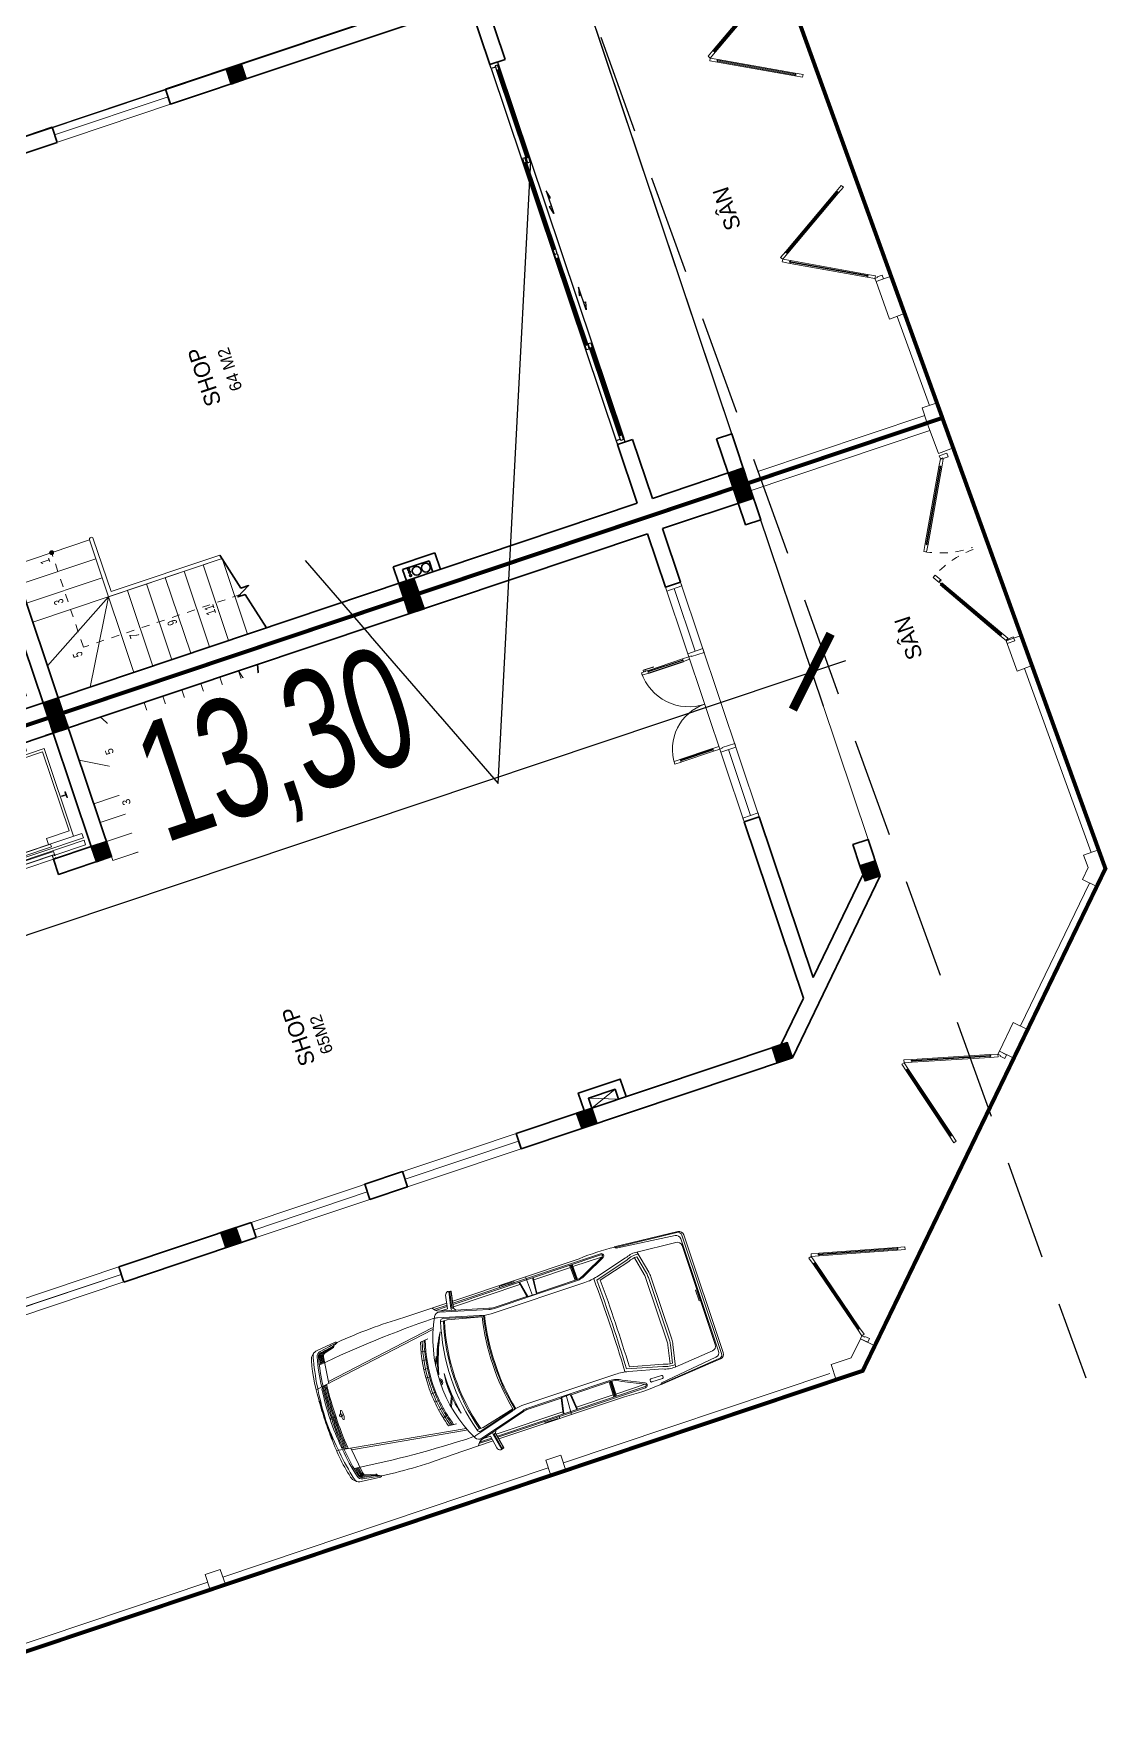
# Model space of a CAD drawing. Header units: metres. Extents: x 568336 to 569219, y 2065964 to 2066430.
# Drawn here: x 568587.7 to 568601.15, y 2066233.63 to 2066254.59 of the extents above; entities that cross this region are included whole.
import ezdxf

# ---------------------------------------------------------------- set-up
doc = ezdxf.new("R2010")
doc.units = ezdxf.units.M
for name, pattern in [('$AUDIT_BAD_LTYPE2', [0]), ('CENTER', [2, 1.25, -0.25, 0.25, -0.25]), ('HIDDEN', [0.375, 0.25, -0.125]), ('HIDDEN2', [0.1875, 0.125, -0.0625])]:
    doc.linetypes.add(name, pattern=pattern)
doc.layers.get('0').update_dxf_attribs({"linetype": 'CONTINUOUS'})
doc.layers.get('DEFPOINTS').update_dxf_attribs({"linetype": 'CONTINUOUS'})
doc.layers.add('-AREA', color=2, linetype='CONTINUOUS', plot=False)
for name, color, linetype, lineweight in [('-CENTER', 143, 'CENTER', 13), ('-CONCRETE', 1, 'CONTINUOUS', 35), ('-DOOR', 137, 'CONTINUOUS', 9), ('-FURNITURE', 46, 'CONTINUOUS', 9), ('-HATCH', 8, 'CONTINUOUS', 5), ('-KH', 143, 'CONTINUOUS', 13), ('-LINE1', 7, 'CONTINUOUS', 18), ('-LINE2', 252, 'CONTINUOUS', 9), ('-TEXT', 7, 'CONTINUOUS', 15), ('-WALL', 4, 'CONTINUOUS', 35), ('A-NoiThat', 39, 'CONTINUOUS', 13), ('EC-Thiet bi', 8, 'CONTINUOUS', 25), ('TEXT25', 2, 'CONTINUOUS', 13)]:
    doc.layers.add(name, color=color, linetype=linetype, lineweight=lineweight)
for name, color, linetype in [('-RANH GIOI LO DAT', 12, 'CONTINUOUS'), ('APOLIC', 7, 'CONTINUOUS'), ('RANHGIOI', 2, 'HIDDEN')]:
    doc.layers.add(name, color=color, linetype=linetype)
doc.styles.add('KTHUOC', font='', dxfattribs={"width": 0.8})
doc.styles.add('SVN_AVO_thuong', font='')
doc.styles.add('T1', font='', dxfattribs={"height": 200})
doc.styles.add('vnavanth', font='', dxfattribs={"width": 0.8})
doc.styles.get('KTHUOC').set_extended_font_data('.VnArial NarrowH')
doc.styles.get('SVN_AVO_thuong').set_extended_font_data('SVN-Avo')
doc.styles.get('T1').set_extended_font_data('VNgeometric Light')
doc.styles.get('vnavanth').set_extended_font_data('.VnAvantH')
doc.dimstyles.new('tien', dxfattribs={"dimscale": 0, "dimtxt": 1.5, "dimasz": 0.75, "dimexe": 0.45, "dimexo": 0, "dimgap": 0.25, "dimtad": 1, "dimzin": 1, "dimtxsty": 'KTHUOC', "dimblk1": 'ARCHTICK', "dimblk2": 'ARCHTICK', "dimsah": 1, "dimcen": 1, "dimdle": 0.45, "dimclrd": 37, "dimclre": 37, "dimclrt": 7, "dimaunit": 1, "dimadec": 0, "dimazin": 0, "dimtfac": 1, "dimtix": 1, "dimtofl": 0, "dimtmove": 2, "dimatfit": 3, "dimldrblk": 'ARCHTICK', "dimfxl": 1, "dimtfill": 1, "dimtolj": 1, "dimtzin": 1, "dimarcsym": 0})

# ---------------------------------------------------------------- blocks, each defined once
blk = doc.blocks.new('X-5M-DH-2-CORE$0$A$C75E80C28')
at = {"layer": '-LINE2', "linetype": 'Continuous', "ltscale": 2}
for p, q in [((-731, -149), (731, -149)), ((-731, -1305), (-731, -149)), ((-700, -179), (700, -179)), ((-700, -1225), (-700, -179)), ((-557, -112), (-560, -112)), ((-510, -22), (-510, -51)), ((-507, -22), (-510, -22)), ((-510, -109), (-510, -79)), ((-507, -22), (-507, -51)), ((-507, -109), (-507, -79)), ((-456, -57), (-501, -57)), ((-456, -60), (-501, -60)), ((-456, -70), (-501, -70)), ((-456, -73), (-501, -73)), ((-453, -63), (-453, -67)), ((-450, -63), (-450, -67)), ((450, -63), (450, -67)), ((453, -63), (453, -67)), ((456, -57), (501, -57)), ((456, -60), (501, -60)), ((456, -70), (501, -70)), ((456, -73), (501, -73)), ((457, -112), (460, -112)), ((507, -22), (510, -22)), ((507, -22), (507, -51)), ((507, -109), (507, -79)), ((510, -22), (510, -51)), ((510, -109), (510, -79)), ((700, -1225), (700, -179)), ((731, -1305), (731, -149)), ((-700, -1225), (-400, -1225)), ((-400, -1305), (-400, -1225)), ((700, -1225), (400, -1225)), ((400, -1305), (400, -1225)), ((840, -1305), (-840, -1305)), ((-840, -1365), (-840, -1305)), ((840, -1365), (-840, -1365)), ((840, -1395), (-840, -1395)), ((-840, -1395), (-840, -1455)), ((-840, -1455), (-435, -1455)), ((-435, -1450), (-435, -1460)), ((-435, -1450), (-400, -1450)), ((-435, -1460), (-425, -1460)), ((-433, -1452), (-433, -1458)), ((-433, -1452), (-402, -1452)), ((-433, -1458), (-425, -1458)), ((430, -1406), (-430, -1406)), ((-430, -1406), (-430, -1446)), ((430, -1446), (-430, -1446)), ((425, -1309), (-425, -1309)), ((-425, -1343), (-425, -1309)), ((425, -1343), (-425, -1343)), ((-425, -1458), (-425, -1460)), ((-402, -1452), (-402, -1498)), ((400, -1450), (-400, -1450)), ((-400, -1450), (-400, -1500)), ((0, -1309), (0, -1343)), ((0, -1406), (0, -1446)), ((400, -1450), (400, -1500)), ((435, -1450), (400, -1450)), ((402, -1452), (402, -1498)), ((433, -1452), (402, -1452)), ((425, -1343), (425, -1309)), ((433, -1458), (425, -1458)), ((425, -1458), (425, -1460)), ((435, -1460), (425, -1460)), ((430, -1406), (430, -1446)), ((433, -1452), (433, -1458)), ((435, -1450), (435, -1460)), ((840, -1455), (435, -1455)), ((840, -1365), (840, -1305)), ((840, -1395), (840, -1455)), ((-435, -1490), (-435, -1500)), ((-435, -1490), (-425, -1490)), ((-435, -1500), (-400, -1500)), ((-433, -1492), (-433, -1498)), ((-433, -1492), (-425, -1492)), ((-433, -1498), (-402, -1498)), ((-425, -1490), (-425, -1492)), ((435, -1500), (400, -1500)), ((433, -1498), (402, -1498)), ((425, -1490), (425, -1492)), ((435, -1490), (425, -1490)), ((433, -1492), (425, -1492)), ((433, -1492), (433, -1498)), ((435, -1490), (435, -1500))]:
    blk.add_line(p, q, dxfattribs=at)
for points in [[(-450, 0), (-450, -130), (450, -130), (450, 0)], [(-200, -29), (200, -29), (200, -101), (-200, -101)], [(-36, -584), (36, -584), (36, -984), (-36, -984)]]:
    blk.add_lwpolyline(points, close=True, dxfattribs=at)
for points in [[(-780, -789), (-751, -789, 0.414214), (-750, -788), (-750, -784), (-750, -780, 0.414214), (-751, -779), (-780, -779, -0.256978), (-784, -782), (-798, -782, -0.414214), (-801, -779), (-804, -749, 0.414214), (-807, -746), (-812, -746), (-812, -784), (-812, -821), (-807, -821, 0.414214), (-804, -818), (-801, -789, -0.414214), (-798, -786), (-784, -786, -0.256978), (-780, -789)], [(780, -789), (751, -789, -0.414214), (750, -788), (750, -784), (750, -780, -0.414214), (751, -779), (780, -779, 0.256978), (784, -782), (798, -782, 0.414214), (801, -779), (804, -749, -0.414214), (807, -746), (812, -746), (812, -784), (812, -821), (807, -821, -0.414214), (804, -818), (801, -789, 0.414214), (798, -786), (784, -786, 0.256978), (780, -789)]]:
    blk.add_lwpolyline(points, format="xyb", dxfattribs=at)
for centre, radius, start, end in [((-501, -51), 9.4, 180, 270), ((-501, -79), 9.4, 90, 180), ((-501, -51), 6.2, 180, 270), ((-501, -79), 6.2, 90, 180), ((-456, -63), 6.2, 0, 90), ((-456, -63), 3, 0, 90), ((-456, -67), 6.2, 270, 0), ((-456, -67), 3, 270, 0), ((456, -63), 6.2, 90, 180), ((456, -67), 6.2, 180, 270), ((456, -63), 3, 90, 180), ((456, -67), 3, 180, 270), ((501, -51), 6.2, 270, 0), ((501, -51), 9.4, 270, 0), ((501, -79), 9.4, 0, 90), ((501, -79), 6.2, 0, 90)]:
    blk.add_arc(centre, radius, start, end, dxfattribs=at)
blk = doc.blocks.new('A$C5C575821')
at = {"layer": '-CONCRETE'}
h = blk.add_hatch(color=256, dxfattribs=at)
h.dxf.hatch_style = 1
h.paths.add_polyline_path([(0, 200), (0, 0), (200, 0), (200, 200)])
blk.add_lwpolyline([(0, 0), (200, 0), (200, 200), (0, 200)], close=True, dxfattribs=at)
blk = doc.blocks.new('A$C3F71457E')
at = {"layer": '-CONCRETE'}
blk.add_lwpolyline([(0, -100), (0, 400), (-1500, 400), (-1500, -1400), (0, -1400), (0, -900), (200, -900), (200, -1600), (-1700, -1600), (-1700, 600), (200, 600), (200, -100), (0, -100)], dxfattribs=at)
at = {"layer": '-LINE1'}
blk.add_line((0, -900), (0, -100), dxfattribs=at)
at = {"layer": '-WALL'}
for p in [(-1700, 400), (0, 400), (-1700, -1600), (0, -1600)]:
    blk.add_blockref('A$C5C575821', p, dxfattribs=at)
at = {"color": 2, "rotation": 90}
blk.add_blockref('X-5M-DH-2-CORE$0$A$C75E80C28', (-1500, -500), dxfattribs=at)
blk = doc.blocks.new('*U31')
for points in [[(22, 564), (22, 734), (50, 734), (50, 706), (27, 706), (27, 564)], [(0, 0), (50, 0), (50, -40), (60, -40), (60, -246), (0, -246)], [(1599, 0), (1549, 0), (1549, -40), (1539, -40), (1539, -246), (1599, -246)]]:
    blk.add_lwpolyline(points, close=True)
for points in [[(50, 670), (90, 670), (90, 770), (50, 770), (50, 670)], [(50, 673), (50, 100)], [(1549, 629), (1509, 629), (1509, 729), (1549, 729), (1549, 629)], [(1549, 632), (1549, 100)], [(50, 100), (90, 100), (90, 0), (50, 0), (50, 100)], [(1549, 100), (1509, 100), (1509, 0), (1549, 0), (1549, 100)]]:
    blk.add_lwpolyline(points)
at = {"ltscale": 0.3}
for points in [[(820, 0, 0.414214), (50, 770, 0.414214)], [(820, 0, -0.414214), (1549, 729, -0.414214)]]:
    blk.add_lwpolyline(points, format="xyb", dxfattribs=at)
at = {"layer": 'APOLIC', "linetype": '$AUDIT_BAD_LTYPE2'}
for p, q in [((70, 100), (70, 670)), ((90, 670), (90, 100)), ((1509, 629), (1509, 100)), ((1529, 100), (1529, 629))]:
    blk.add_line(p, q, dxfattribs=at)
blk = doc.blocks.new('A$C4E0379A3')
for p, q in [((-3086, 911), (-3652, 911)), ((-3264, 885), (-3090, 885)), ((-3250, 871), (-3093, 871)), ((-3188, 842), (-3098, 842)), ((-3008, 1028), (-3043, 837)), ((-2991, 1024), (-3026, 833)), ((-3021, 842), (-2142, 842)), ((-2996, 1032), (-3002, 1034)), ((-1960, 842), (-1475, 842)), ((-1476, 871), (-1470, 672)), ((-1464, 871), (-1459, 671)), ((-1453, 871), (-1447, 672)), ((-1442, 842), (-1052, 842)), ((-865, 903), (-71, 834)), ((-3038, 828), (-3035, 828)), ((-3585, 436), (-3523, 423)), ((-3623, 216), (-3560, 210)), ((-3607, 327), (-3545, 317)), ((-3632, 105), (-3569, 103)), ((-3632, -105), (-3569, -103)), ((-3623, -216), (-3560, -210)), ((-3607, -327), (-3545, -317)), ((-3585, -436), (-3523, -423)), ((-3008, -1028), (-3043, -837)), ((-2991, -1024), (-3026, -833)), ((-1476, -871), (-1470, -672)), ((-1464, -871), (-1459, -672)), ((-1453, -871), (-1447, -673)), ((-3086, -910), (-3641, -910)), ((-3264, -885), (-3090, -885)), ((-3250, -871), (-3093, -871)), ((-3188, -842), (-3098, -842)), ((-3021, -842), (-2142, -842)), ((-2996, -1032), (-3002, -1034)), ((-1960, -842), (-1475, -842)), ((-1442, -842), (-1052, -842))]:
    blk.add_line(p, q)
for points in [[(-4870, 845, 0.06824), (-4897, 765, 0.051611), (-4988, 0), (-4988, 207, -0.069896), (-4921, 771, -0.32103), (-4812, 866), (-4566, 891, -0.311578), (-4546, 881, -0.311578)], [(-4904, 412, -0.043765), (-4839, 789, -0.303464), (-4783, 841), (-4652, 864, -0.018633), (-4546, 881, -0.083909), (-4649, 846), (-4780, 823, 0.304556), (-4822, 785, 0.038587), (-4886, 417)], [(-4805, 428), (-4762, 766, -0.304567), (-4730, 804), (-4609, 838, 0.23887), (-4600, 847), (-4595, 859)], [(-4787, 688), (-4775, 768, -0.304567), (-4733, 817), (-4613, 850, 0.23887), (-4612, 851), (-4611, 854)], [(-3013, -885), (-1963, -885), (-1063, -885, 0.758852), (-1047, -828), (-1310, -704, 0.14996), (-1459, -658), (-2037, -658), (-2541, -658, 0.077307), (-2612, -669), (-3209, -833, -0.360394), (-3286, -801, -0.242572), (-3286, 801, -0.360655), (-3210, 833), (-2612, 669, 0.077307), (-2541, 658), (-2037, 658), (-1459, 658, 0.137614), (-1310, 704), (-1047, 828, 0.758852), (-1063, 885), (-1963, 885), (-3013, 885)], [(-3015, 871), (-1063, 871, -0.768317), (-1055, 840), (-1319, 716, -0.14228), (-1459, 671), (-1976, 672), (-1984, 666), (-2096, 666), (-2107, 672), (-2541, 672, -0.077278), (-2607, 683), (-3216, 850, -0.231129), (-3277, 911)], [(-3098, 842), (-3068, 1009, -0.322829), (-3030, 1045), (-2992, 1039, -0.422531), (-2986, 1031), (-3024, 825), (-3005, 788)], [(-869, 907, 0.039974), (-1335, 911), (-3008, 911)], [(-4844, -684, 0.027873), (-3308, -783, 0.059366), (-3253, -773), (-2747, -635, -0.079464), (-2602, -606), (-1363, -606, -0.06068), (-1199, -626), (-783, -731, 0.120949), (-629, -758), (-123, -715, 0.39497), (-63, -651), (-63, 657, 0.404135), (-125, 721), (-641, 762, 0.112937), (-783, 735), (-1199, 626, -0.06068), (-1363, 606), (-2602, 606, -0.070217), (-2747, 633), (-3253, 775, 0.044809), (-3308, 782, 0.02806), (-4844, 684)], [(-4827, 685), (-4813, 772, -0.131143), (-4795, 818)], [(-4813, 686), (-4800, 771, -0.189017), (-4772, 824)], [(-4800, 687), (-4788, 769, -0.304567), (-4737, 829), (-4721, 833)], [(-616, 731, 0.13448), (-772, 708), (-1214, 588, -0.016626), (-1214, -587), (-771, -703)], [(-759, -677, 0.11132), (-643, -700), (-596, -475, 0.051729), (-590, -414), (-590, 411, 0.050349), (-596, 470), (-644, 704, 0.111864), (-760, 681), (-1172, 574, -0.016174), (-1172, -574), (-759, -677)], [(-23, 782), (-23, -782, -0.389106), (-71, -834), (-865, -903)], [(-676, 703), (-628, 463, -0.050349), (-622, 411), (-622, -414, -0.051729), (-628, -468), (-676, -698)], [(-623, 762), (-564, 476, -0.050349), (-558, 411), (-558, -414, -0.051729), (-565, -481), (-623, -757)], [(-3452, 562), (-3554, 551, 0.073531), (-3635, 0, 0.073531), (-3554, -551), (-3452, -562)], [(-3530, -553, -0.073847), (-3612, 0, -0.073847), (-3530, 553, -0.153472)], [(-3506, -555, -0.074177), (-3588, 0, -0.074177), (-3506, 555, -0.153472)], [(-3488, -558, -0.077146), (-3574, 0, -0.077146), (-3488, 558, -0.077146)], [(-3417, 308, 0.045041), (-3467, 93, -0.050749), (-3278, 596, 0.062222), (-3412, 322), (-3425, 317), (-3463, 241)], [(-3303, 545, 0.052375), (-3409, 311), (-3419, 308), (-3467, 214)], [(-2699, 620, 0.107895), (-2700, -620, 0.109161)], [(-2687, 617, 0.107872), (-2688, -617, -0.970081)], [(-1244, 612, -0.017383), (-1244, -612, 9.34877)], [(-4988, 259), (-4994, 259, 0.001921), (-5000, 0)], [(-4914, 6, -0.025368), (-4898, 390, -0.026384)], [(-4870, 6, -0.025968), (-4853, 394, 0.502127), (-4857, 398), (-4908, 388)], [(-4899, 6, -0.025667), (-4883, 393, -0.026384)], [(-4885, 6, -0.02596), (-4867, 396, -0.026384)], [(-4988, -259), (-4994, -259, -0.001921), (-5000, 0)], [(-4870, -845, -0.06824), (-4897, -765, -0.051611), (-4988, 0), (-4988, -207, 0.069896), (-4921, -771, 0.32103), (-4812, -866), (-4566, -891, 0.311578), (-4546, -881, 0.311578)], [(-3401, -235, 0.045041), (-3354, -451, -0.050749), (-3398, 84, 0.062222), (-3402, -221), (-3412, -231), (-3449, -323)], [(-3446, -343), (-3402, -237), (-3395, -229, -0.052375), (-3399, 28)], [(-4898, -390, -0.025409), (-4914, -6, -0.026384)], [(-4908, -388), (-4857, -398, 0.502127), (-4853, -394, -0.02601), (-4870, -6, -0.026384)], [(-4883, -393, -0.025709), (-4899, -6, -0.026384)], [(-4867, -396, -0.026002), (-4885, -6, -0.026384)], [(-4906, -412, 0.046101), (-4839, -789, 0.303464), (-4783, -841), (-4652, -864, 0.018633), (-4546, -881, 0.083909), (-4649, -846), (-4780, -823, -0.304556), (-4822, -785, -0.038587), (-4886, -417)], [(-4805, -428), (-4762, -766, 0.304567), (-4730, -804), (-4609, -838, -0.23887), (-4600, -847), (-4595, -859)], [(-4827, -685), (-4813, -772, 0.131143), (-4795, -818)], [(-4813, -686), (-4800, -771, 0.189017), (-4772, -824)], [(-4800, -687), (-4788, -769, 0.304567), (-4737, -829), (-4721, -833)], [(-4787, -688), (-4775, -768, 0.304567), (-4733, -817), (-4613, -850, -0.23887), (-4612, -851), (-4611, -854)], [(-3015, -871), (-1063, -871, 0.768317), (-1055, -840), (-1319, -716, 0.149181), (-1459, -672), (-1976, -672), (-1984, -666), (-2096, -666), (-2107, -672), (-2541, -672, 0.077278), (-2607, -683), (-3216, -850, 0.228236), (-3277, -910)], [(-3098, -842), (-3068, -1009, 0.322829), (-3030, -1045), (-2992, -1039, 0.422531), (-2986, -1031), (-3024, -825), (-3005, -788)], [(-869, -907, -0.041495), (-1348, -910), (-3008, -910)]]:
    blk.add_lwpolyline(points, format="xyb")
for points in [[(-3016, 1043), (-3058, 831), (-3055, 803)], [(-2204, 911), (-2204, 885), (-2394, 885), (-2394, 911)], [(-2225, 911), (-2225, 901), (-2375, 901), (-2375, 911)], [(-2107, 672), (-2147, 871)], [(-2096, 666), (-2138, 871)], [(-2048, 911), (-2037, 658)], [(-1984, 666), (-1965, 871)], [(-1976, 672), (-1957, 871)], [(-1442, 871), (-1437, 672)], [(-3355, 654), (-4981, 402)], [(-3358, 675), (-4802, 452)], [(-2721, 607), (-3148, 713), (-3235, 713)], [(-52, 73), (-81, 73), (-81, -67), (-52, -67)], [(-52, 56), (-64, 56), (-64, -50), (-52, -50)], [(-3355, -654), (-4981, -402)], [(-3358, -675), (-4802, -452)], [(-2721, -607), (-3148, -713), (-3235, -713)], [(-3016, -1043), (-3058, -831), (-3055, -803)], [(-2107, -672), (-2147, -871)], [(-2096, -666), (-2138, -871)], [(-2048, -910), (-2037, -658)], [(-1984, -666), (-1965, -871)], [(-1976, -672), (-1957, -871)], [(-1442, -871), (-1437, -673)], [(-2204, -911), (-2204, -885), (-2394, -885), (-2394, -911)], [(-2225, -911), (-2225, -901), (-2375, -901), (-2375, -911)]]:
    blk.add_lwpolyline(points)
for points in [[(-51, -742), (-51, 742, 0.373826), (-106, 805), (-855, 891), (-873, 911), (-57, 841, -0.383818), (0, 777), (0, -777, -0.383818), (-57, -841), (-873, -911), (-855, -891), (-106, -805, 0.373826)], [(-2720, -616), (-3193, -743, -0.388671), (-3229, -725, -0.143383), (-3230, 726, -0.390953), (-3193, 744), (-2720, 613, 0.106047)], [(-4855, 0, -0.027521), (-4837, 410, 0.543027), (-4844, 416), (-4897, 402, 0.308444), (-4911, 385, 0.028524), (-4934, 0, 0.028524), (-4911, -385, 0.308444), (-4897, -402), (-4844, -416, 0.543027), (-4837, -410, -0.027521)], [(-4788, -1, -0.027754), (-4787, 23, -0.037978), (-4784, 41, -0.078467), (-4777, 56, -0.253942), (-4772, 59, -0.253942), (-4767, 56, -0.078467), (-4761, 41, -0.037978), (-4757, 23, -0.027754), (-4756, -1, -0.027754), (-4757, -26, -0.037978), (-4761, -44, -0.078467), (-4767, -59, -0.253942), (-4772, -62, -0.253942), (-4777, -59, -0.078467), (-4784, -44, -0.037978), (-4787, -26, -0.027754)], [(-964, -803), (-826, -803, -0.414214), (-812, -816), (-812, -830, -0.414214), (-826, -843), (-964, -843, -0.414214), (-978, -830), (-978, -816, -0.414214)]]:
    blk.add_lwpolyline(points, format="xyb", close=True)
blk.add_lwpolyline([(-4934, 6), (-4862, 6), (-4862, -6), (-4934, -6)], close=True)
blk.add_circle((-4790, 0), 18.6)
for centre, radius, start, end in [((-3881, -5392), 6308, 87.9178, 96.0471), ((-3001, 1027), 7.1, 97.391, 169.6732), ((-2998, 1026), 7.1, 349.5958, 77.7177), ((-759, 1), 2540, 163.7108, 196.3207), ((-760, 1), 2524, 163.6221, 196.4284), ((-3036, 835), 7.1, 169.6732, 254.7635), ((-3033, 834), 7.1, 254.7635, 349.5958), ((-76, 782), 52.4, 0, 85.0453), ((-4907, 383), 4.88, 104.8511, 173.4195), ((-3490, 0), 43.4, 283.8142, 76.2369), ((-3490, 0), 27.3, 291.602, 68.4492), ((-4907, -383), 4.88, 186.5805, 255.1489), ((-3036, -835), 7.1, 105.2365, 190.3268), ((-3033, -834), 7.1, 10.4042, 105.2365), ((-651, -432), 297, 246.2045, 276.7034), ((-3886, 5391), 6307, 263.9971, 272.2302), ((-3001, -1027), 7.1, 190.3268, 262.609), ((-2998, -1026), 7.1, 282.2823, 10.4042)]:
    blk.add_arc(centre, radius, start, end)
blk = doc.blocks.new('CONG2')
at = {"layer": '-LINE1', "lineweight": 18}
blk.add_line((257137, -126793), (257137, -126693), dxfattribs=at)
at = {"ltscale": 100}
for p, q in [((255907, -126606), (256397, -125757)), ((257047, -126606), (256557, -125757)), ((256427, -125775), (255937, -126623)), ((256527, -125775), (257017, -126623))]:
    blk.add_line(p, q, dxfattribs=at)
at = {"color": 8, "ltscale": 100}
for points in [[(256412, -125755), (256421, -125760), (255921, -126626), (255912, -126621)], [(256541, -125755), (256533, -125760), (257033, -126626), (257041, -126621)]]:
    blk.add_lwpolyline(points, close=True, dxfattribs=at)
at = {"ltscale": 100}
for points in [[(256477, -125688), (256427, -125775), (256416, -125768), (256421, -125760), (256412, -125755), (256407, -125763), (256397, -125757), (256447, -125671)], [(256477, -125688), (256527, -125775), (256538, -125768), (256533, -125760), (256541, -125755), (256546, -125763), (256557, -125757), (256507, -125671)], [(255917, -126612), (255912, -126621), (255921, -126626), (255926, -126617), (255937, -126623), (255887, -126710), (255857, -126693), (255907, -126606)], [(257036, -126612), (257041, -126621), (257033, -126626), (257028, -126617), (257017, -126623), (257067, -126710), (257097, -126693), (257047, -126606)], [(257087, -126728), (257097, -126728), (257097, -126693), (257137, -126693), (257137, -126793), (257087, -126793)]]:
    blk.add_lwpolyline(points, close=True, dxfattribs=at)
blk = doc.blocks.new('cong 2 canh')
at = {"ltscale": 100}
for p, q in [((547984, -107651), (547135, -108141)), ((547153, -108172), (548002, -107682)), ((549365, -108172), (548516, -107682)), ((548534, -107651), (549382, -108141))]:
    blk.add_line(p, q, dxfattribs=at)
at = {"color": 8, "ltscale": 100}
for points in [[(548004, -107666), (547999, -107657), (547133, -108157), (547138, -108166)], [(548514, -107666), (548519, -107657), (549385, -108157), (549380, -108166)]]:
    blk.add_lwpolyline(points, close=True, dxfattribs=at)
at = {"ltscale": 100}
for points in [[(548103, -107601), (548016, -107651), (548022, -107662), (548031, -107657), (548036, -107666), (548027, -107671), (548034, -107682), (548120, -107632)], [(548447, -107601), (548534, -107651), (548527, -107662), (548519, -107657), (548514, -107666), (548522, -107671), (548516, -107682), (548430, -107632)], [(547147, -108161), (547138, -108166), (547133, -108157), (547142, -108152), (547135, -108141), (547049, -108191), (547066, -108222), (547153, -108172)], [(549371, -108161), (549380, -108166), (549385, -108157), (549376, -108152), (549382, -108141), (549469, -108191), (549451, -108222), (549365, -108172)], [(547059, -108226), (547049, -108226), (547049, -108191), (547009, -108191), (547009, -108291), (547059, -108291)], [(549459, -108226), (549469, -108226), (549469, -108191), (549509, -108191), (549509, -108291), (549459, -108291)]]:
    blk.add_lwpolyline(points, close=True, dxfattribs=at)
at = {"color": 8, "linetype": 'HIDDEN', "ltscale": 10}
for centre, start, end in [((547081, -108191), 0, 30), ((549469, -108191), 150, 180)]:
    blk.add_arc(centre, 1180, start, end, dxfattribs=at)
blk = doc.blocks.new('M17-T1')
at = {"layer": '-HATCH', "true_color": 0x8c8896}
h = blk.add_hatch(color=252, dxfattribs=at)
h.dxf.hatch_style = 1
edge = h.paths.add_edge_path()
edge.add_arc((203363, -26739), 24.6, 0, 360)
at = {"layer": '-DOOR'}
for p, q in [((198313, -23289), (198313, -24689)), ((198313, -24689), (198313, -23289)), ((198412, -23289), (198412, -24689)), ((198413, -24689), (198413, -23289)), ((198512, -23289), (198512, -24689)), ((198513, -24689), (198513, -23289)), ((198412, -26439), (198412, -27939)), ((198312, -28439), (198312, -27939)), ((198512, -28439), (198512, -27939)), ((198412, -28439), (198412, -29939)), ((201306, -33890), (204406, -33890)), ((201306, -34090), (204406, -34090)), ((201356, -33990), (202227, -33990)), ((203527, -33990), (204356, -33990))]:
    blk.add_line(p, q, dxfattribs=at)
for points in [[(198512, -29939), (198512, -26439), (198312, -26439), (198312, -29939)], [(201356, -34090), (201306, -34090), (201306, -33890), (201356, -33890)], [(204356, -34090), (204406, -34090), (204406, -33890), (204356, -33890)]]:
    blk.add_lwpolyline(points, close=True, dxfattribs=at)
at = {"layer": '-FURNITURE'}
for points in [[(198644, -30939), (198513, -31292)], [(198513, -30939), (198644, -31292)]]:
    blk.add_lwpolyline(points, dxfattribs=at)
at = {"layer": '-KH', "linetype": 'HIDDEN2', "ltscale": 5}
blk.add_line((204613, -28614), (205113, -28489), dxfattribs=at)
blk.add_lwpolyline([(203363, -26739), (204613, -26739), (204613, -28614)], dxfattribs=at)
at = {"layer": '-KH'}
blk.add_circle((203363, -26739), 24.6, dxfattribs=at)
at = {"layer": '-LINE1'}
for p, q in [((203363, -27239), (203363, -26239)), ((203363, -26239), (203363, -27289)), ((203413, -26239), (203363, -26239)), ((203613, -27239), (203613, -26239)), ((203613, -26239), (203613, -27239)), ((203863, -27239), (203863, -26239)), ((203863, -26239), (203863, -27239)), ((204113, -26239), (204113, -27239)), ((204113, -27239), (204690, -26239)), ((204113, -27239), (205113, -26662)), ((204113, -27239), (203363, -27239)), ((204113, -28489), (204113, -27239)), ((204063, -27289), (203363, -27289)), ((204063, -28477), (204063, -27289))]:
    blk.add_line(p, q, dxfattribs=at)
at = {"layer": '-LINE1', "lineweight": 18}
for p, q in [((204113, -27239), (205113, -27239)), ((204113, -27489), (205113, -27489)), ((204113, -27739), (205113, -27739)), ((204113, -27989), (205113, -27989)), ((204113, -28239), (205113, -28239)), ((204113, -28489), (205113, -28489)), ((205113, -28739), (205113, -28739))]:
    blk.add_line(p, q, dxfattribs=at)
at = {"layer": '-LINE1'}
for points in [[(194413, -20189), (194413, -24489)], [(194413, -24689), (194413, -28989)], [(194413, -29189), (194413, -32709)], [(205213, -37655), (205213, -35253)], [(197780, -36357), (199202, -37747)], [(199559, -37887), (202011, -37830)]]:
    blk.add_lwpolyline(points, dxfattribs=at)
at = {"layer": '-LINE1', "ltscale": 10}
for points in [[(194313, -24689), (194513, -24689), (194513, -24489), (194313, -24489)], [(194313, -29189), (194513, -29189), (194513, -28989), (194313, -28989)], [(197424, -36149), (197710, -36428), (197850, -36285), (197564, -36006)], [(202009, -37732), (202013, -37932), (202413, -37923), (202409, -37723)]]:
    blk.add_lwpolyline(points, close=True, dxfattribs=at)
for points in [[(194513, -33025), (194513, -32759), (194313, -32759), (194313, -33109)], [(194313, -33109), (194563, -33354), (194703, -33211), (194513, -33025)], [(199391, -37791), (199272, -37675), (199132, -37818), (199311, -37993)], [(199311, -37993), (199561, -37987), (199557, -37787), (199391, -37791)]]:
    blk.add_lwpolyline(points, dxfattribs=at)
at = {"layer": '-LINE1', "lineweight": 18}
blk.add_lwpolyline([(204913, -37865), (205313, -37853), (205313, -37653), (204908, -37665)], close=True, dxfattribs=at)
at = {"layer": '-LINE2'}
blk.add_line((201306, -34090), (204406, -34090), dxfattribs=at)
blk.add_lwpolyline([(200602, -35290), (204828, -35290)], dxfattribs=at)
at = {"layer": '-RANH GIOI LO DAT', "linetype": 'HIDDEN', "ltscale": 10, "const_width": 50}
blk.add_lwpolyline([(199311, -37993), (205313, -37853), (205313, -19989), (194313, -19989), (194313, -33109)], close=True, dxfattribs=at)
at = {"layer": '-WALL'}
for p, q in [((205313, -35453), (205313, -21989)), ((198312, -24689), (198313, -26439)), ((198312, -24689), (198512, -24689)), ((198512, -24689), (198512, -26439)), ((205113, -33890), (205113, -25939)), ((198512, -26439), (198312, -26439)), ((198313, -26439), (198513, -26439)), ((198312, -29939), (198312, -33522)), ((198512, -29939), (198312, -29939)), ((198313, -29939), (198513, -29939)), ((198513, -29939), (198512, -33438)), ((200122, -35290), (198312, -33522)), ((198976, -33890), (198512, -33438)), ((198976, -33890), (201306, -33890)), ((201306, -34090), (201306, -33890)), ((204406, -33890), (205113, -33890)), ((204406, -34090), (204406, -33890)), ((199180, -34090), (201306, -34090)), ((200204, -35090), (199180, -34090)), ((204406, -34090), (205113, -34090)), ((205113, -35257), (205113, -34090)), ((205313, -37853), (205313, -35290))]:
    blk.add_line(p, q, dxfattribs=at)
at = {"layer": '-WALL', "color": 250}
for p, q in [((198513, -27939), (198313, -27939)), ((198513, -28439), (198313, -28439))]:
    blk.add_line(p, q, dxfattribs=at)
at = {"layer": '-WALL'}
blk.add_lwpolyline([(198313, -27939), (198513, -27939), (198513, -28439), (198313, -28439)], close=True, dxfattribs=at)
for points in [[(204063, -28477), (204539, -28596), (204539, -28697), (204632, -28525), (204632, -28619), (205113, -28739)], [(198513, -30839), (198744, -30839), (198744, -31392), (198513, -31392)], [(198513, -30939), (198644, -30939), (198644, -31292), (198513, -31292)], [(200122, -35290), (200602, -35290), (200602, -35090), (200322, -35090)], [(205313, -35290), (204828, -35290), (204828, -35090), (205113, -35090)]]:
    blk.add_lwpolyline(points, dxfattribs=at)
at = {"layer": '-DOOR', "xscale": -1, "rotation": 315.6667982573417}
blk.add_blockref('CONG2', (467166, -122284), dxfattribs=at)
at = {"layer": '-DOOR', "xscale": -0.8130081300813009, "yscale": 0.813008130081301, "zscale": 0.8130081300813009, "rotation": 359.9999999999998}
blk.add_blockref('*U31', (203527, -33890), dxfattribs=at)
at = {"layer": '-DOOR', "rotation": 314.9813274326497}
blk.add_blockref('CONG2', (105414, 235433), dxfattribs=at)
at = {"layer": '-LINE1', "rotation": 1.332779129246574}
blk.add_blockref('cong 2 canh', (-347001, 57715), dxfattribs=at)
at = {"layer": '-WALL', "rotation": 180}
blk.add_blockref('A$C3F71457E', (203613, -25639), dxfattribs=at)
at = {"layer": '-WALL'}
for p in [(198313, -26239), (198313, -30939), (205113, -30938), (198312, -33522), (198312, -33522), (200122, -35290), (205113, -35290)]:
    blk.add_blockref('A$C5C575821', p, dxfattribs=at)
at = {"layer": 'A-NoiThat', "rotation": 270}
blk.add_blockref('A$C4E0379A3', (195863, -31526), dxfattribs=at)
at = {"layer": '-TEXT', "style": 'T1'}
for s, p in [('1', (203465, -26682)), ('3', (203964, -26682)), ('5', (204633, -26682)), ('7', (204665, -27424)), ('9', (204665, -27924)), ('11', (204665, -28424))]:
    blk.add_text(s, height=100, rotation=360, dxfattribs=at).set_placement(p)
at = {"layer": '-TEXT', "color": 2, "style": 'vnavanth'}
blk.add_text('S¢N ', height=200, dxfattribs=at).set_placement((202558, -36673))
at = {"layer": 'TEXT25'}
for s, height, rotation, style, p in [('SHOP', 200, 0, 'SVN_AVO_thuong', (200153, -27843)), ('65M2', 150, 360, 'T1', (200215, -28096))]:
    blk.add_text(s, height=height, rotation=rotation, dxfattribs=dict(at, style=style)).set_placement(p)
blk = doc.blocks.new('*U43')
at = {"color": 8, "ltscale": 100}
for p, q in [((50, 100), (4969, 100)), ((50, 0), (4969, 0))]:
    blk.add_line(p, q, dxfattribs=at)
at = {"ltscale": 100}
for p, q in [((105, 45), (1245, 45)), ((1245, 10), (105, 10)), ((1315, 90), (2440, 90)), ((2440, 55), (1315, 55)), ((3704, 90), (2580, 90)), ((2580, 55), (3704, 55)), ((4914, 45), (3774, 45)), ((3774, 10), (4914, 10))]:
    blk.add_line(p, q, dxfattribs=at)
for points in [[(50, 100), (0, 100), (0, 0), (50, 0), (50, 10), (35, 10), (35, 45), (50, 45)], [(5019, 0), (4969, 0), (4969, 10), (4984, 10), (4984, 45), (4969, 45), (4969, 100), (5019, 100)]]:
    blk.add_lwpolyline(points, close=True)
for points in [[(105, 32), (95, 32), (95, 22), (105, 22), (105, 10), (35, 10), (35, 45), (105, 45)], [(1245, 90), (1315, 90), (1315, 77), (1305, 77), (1305, 67), (1315, 67), (1315, 55), (1245, 55)], [(1315, 10), (1245, 10), (1245, 22), (1255, 22), (1255, 32), (1245, 32), (1245, 45), (1315, 45)], [(2440, 67), (2450, 67), (2450, 77), (2440, 77), (2440, 90), (2510, 90), (2510, 55), (2440, 55)], [(2580, 67), (2570, 67), (2570, 77), (2580, 77), (2580, 90), (2510, 90), (2510, 55), (2580, 55)], [(3774, 90), (3704, 90), (3704, 77), (3714, 77), (3714, 67), (3704, 67), (3704, 55), (3774, 55)], [(3704, 10), (3774, 10), (3774, 22), (3764, 22), (3764, 32), (3774, 32), (3774, 45), (3704, 45)], [(4914, 32), (4924, 32), (4924, 22), (4914, 22), (4914, 10), (4984, 10), (4984, 45), (4914, 45)]]:
    blk.add_lwpolyline(points, close=True, dxfattribs=at)
at = {"color": 8, "ltscale": 100}
for points in [[(1255, 32), (1255, 22), (95, 22), (95, 32)], [(1305, 67), (1305, 77), (2450, 77), (2450, 67)], [(3714, 67), (3714, 77), (2570, 77), (2570, 67)], [(3764, 32), (3764, 22), (4924, 22), (4924, 32)]]:
    blk.add_lwpolyline(points, close=True, dxfattribs=at)
for points in [[(1822, -65), (1822, -90), (1722, -65), (2022, -65), (1922, -40), (1922, -65)], [(3197, -65), (3197, -90), (3297, -65), (2997, -65), (3097, -40), (3097, -65)]]:
    blk.add_lwpolyline(points)
blk = doc.blocks.new('M16-T1')
at = {"layer": '-HATCH', "true_color": 0x8c8896}
h = blk.add_hatch(color=252, dxfattribs=at)
h.dxf.hatch_style = 1
edge = h.paths.add_edge_path()
edge.add_arc((196986, 39823), 24.6, 0, 360)
at = {"layer": '-AREA'}
blk.add_lwpolyline([(202036, 31273), (195036, 31273), (195036, 44573), (202036, 44573)], close=True, dxfattribs=at)
at = {"layer": '-CONCRETE'}
for centre, radius in [((195285, 35651, 0), 13), ((195327, 35651, 0), 13), ((195365, 35651, 0), 13), ((195316, 35561, 0), 55), ((195316, 35440, 0), 55)]:
    blk.add_circle(centre, radius, dxfattribs=at)
at = {"layer": '-DOOR'}
for p, q in [((201837, 38123), (201837, 38623)), ((202037, 38123), (202037, 38623)), ((201937, 38123), (201937, 36623))]:
    blk.add_line(p, q, dxfattribs=at)
blk.add_lwpolyline([(201837, 36623), (201837, 40123), (202037, 40123), (202037, 36623)], close=True, dxfattribs=at)
at = {"layer": '-KH', "linetype": 'HIDDEN2', "ltscale": 5}
blk.add_lwpolyline([(195736, 37751), (195736, 39823), (196962, 39823)], dxfattribs=at)
at = {"layer": '-KH'}
blk.add_circle((196986, 39823), 24.6, dxfattribs=at)
at = {"layer": '-LINE1'}
for p, q in [((196236, 39323), (195659, 40323)), ((196236, 40323), (196236, 37823)), ((196486, 40323), (196486, 39323)), ((196736, 40323), (196736, 39323)), ((196986, 39323), (196986, 40323)), ((196236, 39323), (195236, 39901)), ((196736, 39323), (195236, 39323)), ((196236, 37823), (196236, 39323)), ((196236, 39323), (196986, 39323)), ((196286, 37836), (196286, 39273)), ((196286, 39273), (196986, 39273)), ((196236, 39073), (195236, 39073)), ((196236, 38823), (195236, 38823)), ((196236, 38573), (195236, 38573)), ((196236, 38323), (195236, 38323)), ((196236, 38073), (195236, 38073)), ((196236, 37823), (195236, 37823))]:
    blk.add_line(p, q, dxfattribs=at)
for points in [[(195136, 31112), (195136, 28909)], [(195236, 28814), (196423, 28841)]]:
    blk.add_lwpolyline(points, dxfattribs=at)
at = {"layer": '-LINE1', "lineweight": 18}
blk.add_lwpolyline([(196426, 28742), (196926, 28753), (196921, 28953), (196421, 28942)], close=True, dxfattribs=at)
at = {"layer": '-LINE1', "ltscale": 10}
blk.add_lwpolyline([(195036, 28709), (195236, 28709), (195236, 28909), (195036, 28909)], close=True, dxfattribs=at)
at = {"layer": '-LINE1'}
blk.add_arc((196986, 39298), 25, 270, 90, dxfattribs=at)
at = {"layer": '-RANH GIOI LO DAT', "linetype": 'HIDDEN', "ltscale": 10, "const_width": 50}
blk.add_lwpolyline([(204036, 28918), (204036, 46573), (195036, 46573), (195036, 28709)], close=True, dxfattribs=at)
at = {"layer": '-WALL'}
for p, q in [((195036, 31272), (195036, 44573)), ((195236, 40323), (195239, 32673)), ((201836, 32673), (201837, 36623)), ((202036, 36623), (201836, 36623)), ((201837, 36623), (202037, 36623)), ((202037, 36623), (202036, 31273)), ((195456, 35823), (195236, 35823)), ((195386, 35373), (195386, 35723)), ((195456, 35273), (195456, 35823)), ((195386, 35373), (195236, 35373)), ((195456, 35273), (195236, 35273)), ((195239, 32673), (196015, 32673)), ((196015, 32473), (196015, 32673)), ((196015, 32673), (196015, 32473)), ((201035, 32673), (201836, 32673)), ((201035, 32473), (201035, 32673)), ((195235, 32473), (196015, 32473)), ((195236, 31472), (195236, 32473)), ((201035, 32473), (201836, 32473)), ((195236, 31473), (195687, 31473)), ((195687, 31273), (195687, 31473)), ((195036, 31273), (195687, 31273))]:
    blk.add_line(p, q, dxfattribs=at)
at = {"layer": '-WALL', "color": 250}
blk.add_line((201836, 38123), (202036, 38123), dxfattribs=at)
at = {"layer": '-WALL'}
blk.add_lwpolyline([(202036, 38623), (201836, 38623), (201836, 38123), (202036, 38123)], close=True, dxfattribs=at)
for points in [[(196286, 37836), (195810, 37717), (195810, 37616), (195717, 37787), (195717, 37693), (195236, 37573)], [(195386, 35723), (195236, 35723)]]:
    blk.add_lwpolyline(points, dxfattribs=at)
at = {"layer": 'EC-Thiet bi'}
blk.add_lwpolyline([(195687, 31273), (201386, 31273)], dxfattribs=at)
at = {"layer": '-DOOR', "xscale": -1, "rotation": 1.33275280156286}
blk.add_blockref('CONG2', (451042, 161592), dxfattribs=at)
at = {"layer": '-DOOR', "rotation": 1.343985330266922}
blk.add_blockref('CONG2', (-59119, 149668), dxfattribs=at)
at = {"layer": '-WALL', "xscale": -1, "rotation": 180}
blk.add_blockref('A$C3F71457E', (196736, 40923), dxfattribs=at)
at = {"layer": '-WALL', "xscale": -1}
for p in [(195236, 40323), (195236, 35623), (202036, 35623), (195236, 31273)]:
    blk.add_blockref('A$C5C575821', p, dxfattribs=at)
at = {"layer": 'EC-Thiet bi', "xscale": -1}
blk.add_blockref('*U43', (201035, 32573), dxfattribs=at)
at = {"layer": '-TEXT', "color": 2, "style": 'vnavanth'}
blk.add_text('S¢N ', height=200, dxfattribs=at).set_placement((198105, 30335))
at = {"layer": 'DEFPOINTS', "style": 'T1', "width": 0.7}
for s, p in [('5', (195639, 39860)), ('3', (196341, 39875)), ('1', (196877, 39875)), ('7', (195639, 39110)), ('9', (195643, 38610)), ('11', (195611, 38110))]:
    blk.add_text(s, height=120, rotation=0, dxfattribs=at).set_placement(p)
at = {"layer": 'TEXT25'}
for s, height, style, p in [('SHOP', 200, 'SVN_AVO_thuong', (198086, 37208)), ('64 M2', 150, 'T1', (198173, 36902))]:
    blk.add_text(s, height=height, rotation=0, dxfattribs=dict(at, style=style)).set_placement(p)
blk = doc.blocks.new('_ArchTick')
at = {"color": 0, "linetype": 'ByBlock', "const_width": 0.15}
blk.add_lwpolyline([(-0.5, -0.5), (0.5, 0.5)], dxfattribs=at)
blk = doc.blocks.new('*D175')
at = {"color": 37, "lineweight": -2, "transparency": 16777216}
for p, q in [((568596.653, 2066248.958), (568597.59, 2066246.168)), ((568584.41, 2066242.219), (568597.873, 2066246.737)), ((568584.043, 2066244.726), (568584.98, 2066241.936))]:
    blk.add_line(p, q, dxfattribs=at)
at = {"layer": 'DEFPOINTS', "color": 0, "transparency": 16777216}
for p in [(568596.653, 2066248.958), (568597.447, 2066246.594), (568584.043, 2066244.726)]:
    blk.add_point(p, dxfattribs=at)
at = {"color": 37, "lineweight": -2, "transparency": 16777216, "xscale": 0.75, "yscale": 0.75, "zscale": 0.75}
for p, rotation in [((568597.447, 2066246.594), 18.55148950034476), ((568584.836, 2066242.362), 198.5514895003448)]:
    blk.add_blockref('_ArchTick', p, dxfattribs=dict(at, rotation=rotation))
at = {"color": 7, "transparency": 16777216, "insert": (568590.775, 2066245.57), "char_height": 1.5, "attachment_point": 5, "rotation": 18.5515, "style": 'KTHUOC', "bg_fill": 3, "box_fill_scale": 1.1, "bg_fill_color": 256, "bg_fill_true_color": 13158600, "bg_fill_transparency": 0}
blk.add_mtext('\\A1;13,30 ', dxfattribs=at)

msp = doc.modelspace()

# ---------------------------------------------------------------- linework, layer by layer
at = {"layer": 'RANHGIOI', "color": 12, "ltscale": 5}
msp.add_line((568586.514, 2066277.468), (568600.88, 2066237.747), dxfattribs=at)

# ---------------------------------------------------------------- block references
at = {"layer": '-CENTER', "xscale": 0.001, "yscale": 0.001, "zscale": 0.001}
for name, p, rotation in [('M16-T1', (568688.353, 2066074.006), 108.5514997314972), ('M17-T1', (568628.519, 2066043.086), 108.5514997306934)]:
    msp.add_blockref(name, p, dxfattribs=dict(at, rotation=rotation))

# ---------------------------------------------------------------- next in the draw order: dimensions: what is measured, and where the dimension line sits
dim = msp.add_aligned_dim(p1=(568584.043, 2066244.726), p2=(568596.653, 2066248.958), distance=-2.494, dimstyle='tien', override={"dimscale": 1, "dimpost": ' '})
dim.commit()
dim.dimension.update_dxf_attribs({"geometry": '*D175', "text_midpoint": (568590.775, 2066245.57)})

# ---------------------------------------------------------------- next in the draw order: linework, layer by layer
at = {"color": 2}
msp.add_lwpolyline([(568591.101, 2066247.988), (568593.521, 2066245.193), (568593.928, 2066252.996)], dxfattribs=at)

doc.saveas('drawing.dxf')
